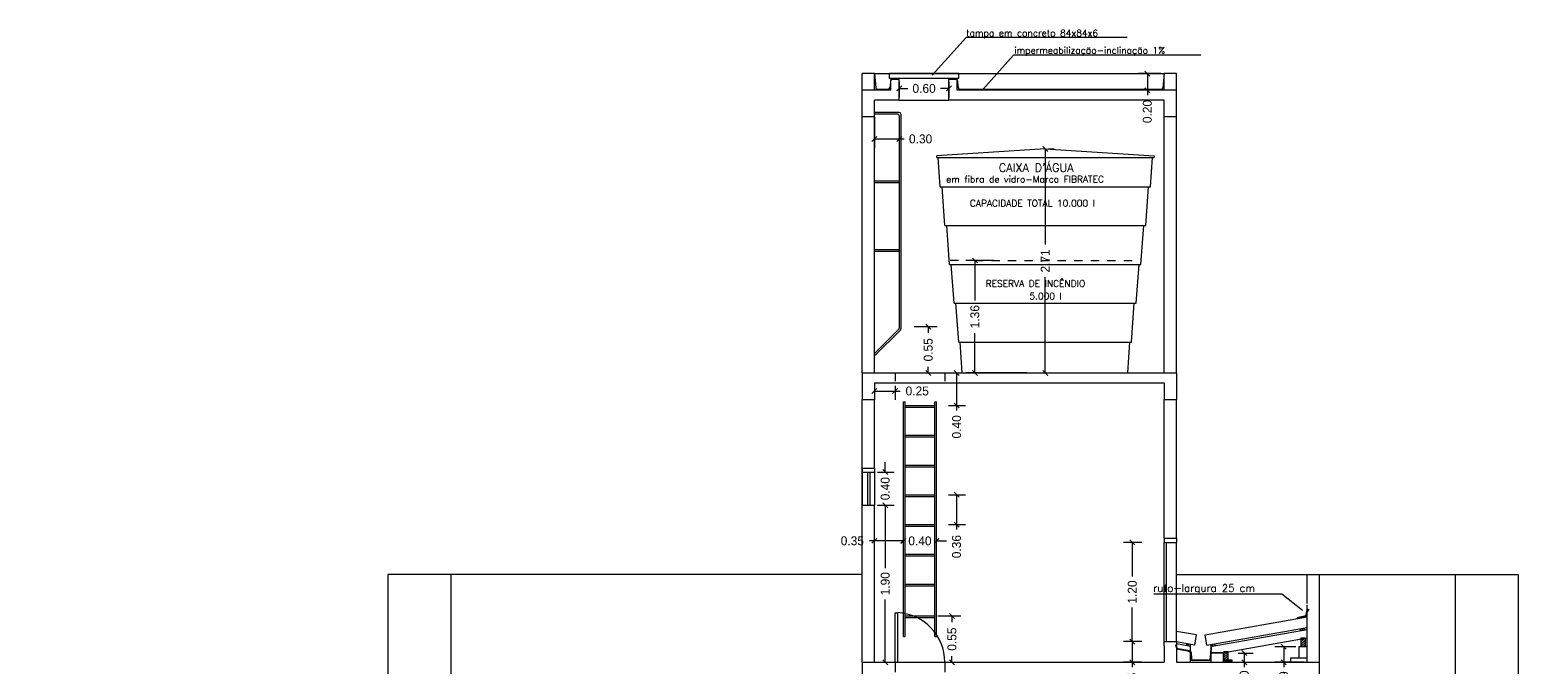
# Model space of a CAD drawing. Extents: x -9 to 119, y 33 to 95.
# Drawn here: x 53.22 to 71.21, y 47.81 to 55.52 of the extents above; entities that cross this region are included whole.
import ezdxf

# ---------------------------------------------------------------- set-up
doc = ezdxf.new("R2010")
doc.units = 0
doc.header["$LTSCALE"] = 8
doc.linetypes.add('DASHED2', pattern=[0.375, 0.25, -0.125])
doc.layers.get('0').update_dxf_attribs({"linetype": 'CONTINUOUS'})
doc.layers.get('DEFPOINTS').update_dxf_attribs({"linetype": 'CONTINUOUS'})
for name, color, linetype in [('CONCRETO', 5, 'CONTINUOUS'), ('COTA', 244, 'CONTINUOUS'), ('COTAS', 244, 'CONTINUOUS'), ('EQUIPAMENTOS', 1, 'CONTINUOUS'), ('ESQUADRIAS', 244, 'CONTINUOUS'), ('PAREDE', 7, 'CONTINUOUS'), ('PAREDES', 7, 'CONTINUOUS'), ('TELHADO', 30, 'CONTINUOUS'), ('TERRENOEMCORTE', 244, 'CONTINUOUS'), ('TEXTO', 1, 'CONTINUOUS')]:
    doc.layers.add(name, color=color, linetype=linetype)
doc.styles.add('ROMANC', font='ROMANC.SHX')
doc.dimstyles.get("Standard").update_dxf_attribs({"dimtxt": 0.18, "dimasz": 0.18, "dimexe": 0.18, "dimexo": 0.0625, "dimgap": 0.09, "dimtad": 0, "dimtih": 1, "dimtoh": 1, "dimzin": 0, "dimtxsty": 'STANDARD', "dimcen": 0.09, "dimclrt": 30, "dimazin": 3, "dimtfac": 1, "dimtdec": 4, "dimtofl": 0, "dimtmove": 0, "dimatfit": 3, "dimtolj": 1, "dimtzin": 0})

# ---------------------------------------------------------------- blocks, each defined once
blk = doc.blocks.new('_OBLIQUE')
at = {"color": 0, "linetype": 'BYBLOCK'}
blk.add_line((-0.5, -0.5), (0.5, 0.5), dxfattribs=at)
blk = doc.blocks.new('*D69')
at = {"color": 0, "linetype": 'BYBLOCK', "ltscale": 0.2}
for p, q in [((57.954, 54.917), (57.954, 53.76)), ((57.989, 54.917), (58.062, 54.917)), ((57.954, 52.207), (57.954, 53.364)), ((57.989, 52.207), (58.062, 52.207))]:
    blk.add_line(p, q, dxfattribs=at)
at = {"layer": 'DEFPOINTS', "color": 0, "linetype": 'BYBLOCK', "ltscale": 0.2}
for p in [(57.952, 54.917), (57.952, 52.207), (57.954, 52.207)]:
    blk.add_point(p, dxfattribs=at)
at = {"color": 0, "linetype": 'BYBLOCK', "ltscale": 0.2, "xscale": 0.06, "yscale": 0.06, "zscale": 0.06}
for p, rotation in [((57.954, 54.917), 90), ((57.954, 52.207), 270)]:
    blk.add_blockref('_OBLIQUE', p, dxfattribs=dict(at, rotation=rotation))
at = {"color": 30, "linetype": 'BYBLOCK', "ltscale": 0.2, "insert": (57.954, 53.562), "char_height": 0.108, "attachment_point": 5, "rotation": 90}
blk.add_mtext('\\A1;2.71', dxfattribs=at)
blk = doc.blocks.new('*D70')
at = {"color": 0, "linetype": 'BYBLOCK', "ltscale": 0.2}
for p, q in [((37.746, 43.132), (37.522, 43.132)), ((37.63, 43.132), (37.63, 42.882)), ((37.746, 42.882), (37.522, 42.882)), ((37.63, 42.882), (37.63, 42.822))]:
    blk.add_line(p, q, dxfattribs=at)
at = {"layer": 'DEFPOINTS', "color": 0, "linetype": 'BYBLOCK', "ltscale": 0.2}
for p in [(37.783, 43.132), (37.63, 42.882), (37.783, 42.882)]:
    blk.add_point(p, dxfattribs=at)
at = {"color": 0, "linetype": 'BYBLOCK', "ltscale": 0.2, "xscale": 0.06, "yscale": 0.06, "zscale": 0.06}
for p, rotation in [((37.63, 43.132), 90), ((37.63, 42.882), 270)]:
    blk.add_blockref('_OBLIQUE', p, dxfattribs=dict(at, rotation=rotation))
at = {"color": 30, "linetype": 'BYBLOCK', "ltscale": 0.2, "insert": (37.63, 42.615), "char_height": 0.108, "attachment_point": 5, "rotation": 90}
blk.add_mtext('\\A1;0.25', dxfattribs=at)
blk = doc.blocks.new('*D71')
at = {"color": 0, "linetype": 'BYBLOCK', "ltscale": 0.2}
for p, q in [((37.746, 44.332), (37.522, 44.332)), ((37.63, 44.332), (37.63, 43.921)), ((37.63, 43.132), (37.63, 43.543)), ((37.746, 43.132), (37.522, 43.132))]:
    blk.add_line(p, q, dxfattribs=at)
at = {"layer": 'DEFPOINTS', "color": 0, "linetype": 'BYBLOCK', "ltscale": 0.2}
for p in [(37.63, 44.332), (37.783, 44.332), (37.783, 43.132)]:
    blk.add_point(p, dxfattribs=at)
at = {"color": 0, "linetype": 'BYBLOCK', "ltscale": 0.2, "xscale": 0.06, "yscale": 0.06, "zscale": 0.06}
for p, rotation in [((37.63, 44.332), 90), ((37.63, 43.132), 270)]:
    blk.add_blockref('_OBLIQUE', p, dxfattribs=dict(at, rotation=rotation))
at = {"color": 30, "linetype": 'BYBLOCK', "ltscale": 0.2, "insert": (37.63, 43.732), "char_height": 0.108, "attachment_point": 5, "rotation": 90}
blk.add_mtext('\\A1;1.20', dxfattribs=at)
blk = doc.blocks.new('*D72')
at = {"color": 0, "linetype": 'BYBLOCK', "ltscale": 0.2}
for p, q in [((34.283, 46.224), (34.283, 46.055)), ((34.283, 46.163), (34.533, 46.163)), ((34.533, 46.224), (34.533, 46.055)), ((34.533, 46.163), (34.593, 46.163))]:
    blk.add_line(p, q, dxfattribs=at)
at = {"layer": 'DEFPOINTS', "color": 0, "linetype": 'BYBLOCK', "ltscale": 0.2}
for p in [(34.283, 46.262), (34.533, 46.262), (34.533, 46.163)]:
    blk.add_point(p, dxfattribs=at)
at = {"color": 0, "linetype": 'BYBLOCK', "ltscale": 0.2, "xscale": 0.06, "yscale": 0.06, "zscale": 0.06, "rotation": 180}
blk.add_blockref('_OBLIQUE', (34.283, 46.163), dxfattribs=at)
at = {"color": 0, "linetype": 'BYBLOCK', "ltscale": 0.2, "xscale": 0.06, "yscale": 0.06, "zscale": 0.06}
blk.add_blockref('_OBLIQUE', (34.533, 46.163), dxfattribs=at)
at = {"color": 30, "linetype": 'BYBLOCK', "ltscale": 0.2, "insert": (34.8, 46.163), "char_height": 0.108, "attachment_point": 5}
blk.add_mtext('\\A1;0.25', dxfattribs=at)
blk = doc.blocks.new('*D73')
at = {"color": 0, "linetype": 'BYBLOCK', "ltscale": 0.2}
for p, q in [((35.151, 46.382), (35.151, 45.988)), ((35.171, 46.382), (35.259, 46.382)), ((35.051, 45.988), (35.259, 45.988)), ((35.151, 45.988), (35.151, 45.928))]:
    blk.add_line(p, q, dxfattribs=at)
at = {"layer": 'DEFPOINTS', "color": 0, "linetype": 'BYBLOCK', "ltscale": 0.2}
for p in [(35.133, 46.382), (35.013, 45.988), (35.151, 45.988)]:
    blk.add_point(p, dxfattribs=at)
at = {"color": 0, "linetype": 'BYBLOCK', "ltscale": 0.2, "xscale": 0.06, "yscale": 0.06, "zscale": 0.06}
for p, rotation in [((35.151, 46.382), 90), ((35.151, 45.988), 270)]:
    blk.add_blockref('_OBLIQUE', p, dxfattribs=dict(at, rotation=rotation))
at = {"color": 30, "linetype": 'BYBLOCK', "ltscale": 0.2, "insert": (35.151, 45.73), "char_height": 0.108, "attachment_point": 5, "rotation": 90}
blk.add_mtext('\\A1;{0.40}', dxfattribs=at)
blk = doc.blocks.new('*D74')
at = {"color": 0, "linetype": 'BYBLOCK', "ltscale": 0.2}
for p, q in [((35.051, 43.442), (35.328, 43.442)), ((35.22, 43.442), (35.22, 43.369)), ((35.171, 42.882), (35.328, 42.882)), ((35.22, 42.882), (35.22, 42.955))]:
    blk.add_line(p, q, dxfattribs=at)
at = {"layer": 'DEFPOINTS', "color": 0, "linetype": 'BYBLOCK', "ltscale": 0.2}
for p in [(35.013, 43.442), (35.133, 42.882), (35.22, 42.882)]:
    blk.add_point(p, dxfattribs=at)
at = {"color": 0, "linetype": 'BYBLOCK', "ltscale": 0.2, "xscale": 0.06, "yscale": 0.06, "zscale": 0.06}
for p, rotation in [((35.22, 43.442), 90), ((35.22, 42.882), 270)]:
    blk.add_blockref('_OBLIQUE', p, dxfattribs=dict(at, rotation=rotation))
at = {"color": 30, "linetype": 'BYBLOCK', "ltscale": 0.2, "insert": (35.22, 43.162), "char_height": 0.108, "attachment_point": 5, "rotation": 90}
blk.add_mtext('\\A1;{0.55}', dxfattribs=at)
blk = doc.blocks.new('*D75')
at = {"color": 0, "linetype": 'BYBLOCK', "ltscale": 0.2}
for p, q in [((35.051, 44.908), (35.258, 44.908)), ((35.15, 44.908), (35.15, 44.548)), ((35.051, 44.548), (35.258, 44.548)), ((35.15, 44.548), (35.15, 44.488))]:
    blk.add_line(p, q, dxfattribs=at)
at = {"layer": 'DEFPOINTS', "color": 0, "linetype": 'BYBLOCK', "ltscale": 0.2}
for p in [(35.013, 44.908), (35.013, 44.548), (35.15, 44.548)]:
    blk.add_point(p, dxfattribs=at)
at = {"color": 0, "linetype": 'BYBLOCK', "ltscale": 0.2, "xscale": 0.06, "yscale": 0.06, "zscale": 0.06}
for p, rotation in [((35.15, 44.908), 90), ((35.15, 44.548), 270)]:
    blk.add_blockref('_OBLIQUE', p, dxfattribs=dict(at, rotation=rotation))
at = {"color": 30, "linetype": 'BYBLOCK', "ltscale": 0.2, "insert": (35.15, 44.281), "char_height": 0.108, "attachment_point": 5, "rotation": 90}
blk.add_mtext('\\A1;0.36', dxfattribs=at)
blk = doc.blocks.new('*D76')
at = {"color": 0, "linetype": 'BYBLOCK', "ltscale": 0.2}
for p, q in [((34.583, 49.644), (34.583, 49.454)), ((34.583, 49.562), (34.685, 49.562)), ((35.183, 49.562), (35.081, 49.562)), ((35.183, 49.644), (35.183, 49.454))]:
    blk.add_line(p, q, dxfattribs=at)
at = {"layer": 'DEFPOINTS', "color": 0, "linetype": 'BYBLOCK', "ltscale": 0.2}
for p in [(34.583, 49.682), (35.183, 49.682), (35.183, 49.562)]:
    blk.add_point(p, dxfattribs=at)
at = {"color": 0, "linetype": 'BYBLOCK', "ltscale": 0.2, "xscale": 0.06, "yscale": 0.06, "zscale": 0.06, "rotation": 180}
blk.add_blockref('_OBLIQUE', (34.583, 49.562), dxfattribs=at)
at = {"color": 0, "linetype": 'BYBLOCK', "ltscale": 0.2, "xscale": 0.06, "yscale": 0.06, "zscale": 0.06}
blk.add_blockref('_OBLIQUE', (35.183, 49.562), dxfattribs=at)
at = {"color": 30, "linetype": 'BYBLOCK', "ltscale": 0.2, "insert": (34.883, 49.562), "char_height": 0.108, "attachment_point": 5}
blk.add_mtext('\\A1;0.60', dxfattribs=at)
blk = doc.blocks.new('*D77')
at = {"color": 0, "linetype": 'BYBLOCK', "ltscale": 0.2}
for p, q in [((37.746, 50.002), (37.473, 50.002)), ((37.581, 50.002), (37.581, 49.802)), ((37.746, 49.802), (37.473, 49.802)), ((37.581, 49.802), (37.581, 49.742))]:
    blk.add_line(p, q, dxfattribs=at)
at = {"layer": 'DEFPOINTS', "color": 0, "linetype": 'BYBLOCK', "ltscale": 0.2}
for p in [(37.783, 50.002), (37.581, 49.802), (37.783, 49.802)]:
    blk.add_point(p, dxfattribs=at)
at = {"color": 0, "linetype": 'BYBLOCK', "ltscale": 0.2, "xscale": 0.06, "yscale": 0.06, "zscale": 0.06}
for p, rotation in [((37.581, 50.002), 90), ((37.581, 49.802), 270)]:
    blk.add_blockref('_OBLIQUE', p, dxfattribs=dict(at, rotation=rotation))
at = {"color": 30, "linetype": 'BYBLOCK', "ltscale": 0.2, "insert": (37.581, 49.544), "char_height": 0.108, "attachment_point": 5, "rotation": 90}
blk.add_mtext('\\A1;0.20', dxfattribs=at)
blk = doc.blocks.new('*D78')
at = {"color": 0, "linetype": 'BYBLOCK', "ltscale": 0.2}
for p, q in [((77.554, 55.288), (77.554, 54.917)), ((77.854, 55.268), (77.854, 54.917)), ((77.554, 55.025), (77.854, 55.025)), ((77.854, 55.025), (77.914, 55.025))]:
    blk.add_line(p, q, dxfattribs=at)
at = {"layer": 'DEFPOINTS', "color": 0, "linetype": 'BYBLOCK', "ltscale": 0.2}
for p in [(77.554, 55.325), (77.854, 55.305), (77.854, 55.025)]:
    blk.add_point(p, dxfattribs=at)
at = {"color": 0, "linetype": 'BYBLOCK', "ltscale": 0.2, "xscale": 0.06, "yscale": 0.06, "zscale": 0.06, "rotation": 180}
blk.add_blockref('_OBLIQUE', (77.554, 55.025), dxfattribs=at)
at = {"color": 0, "linetype": 'BYBLOCK', "ltscale": 0.2, "xscale": 0.06, "yscale": 0.06, "zscale": 0.06}
blk.add_blockref('_OBLIQUE', (77.854, 55.025), dxfattribs=at)
at = {"color": 30, "linetype": 'BYBLOCK', "ltscale": 0.2, "insert": (78.112, 55.025), "char_height": 0.108, "attachment_point": 5}
blk.add_mtext('\\A1;0.30', dxfattribs=at)
blk = doc.blocks.new('*D79')
at = {"color": 0, "linetype": 'BYBLOCK', "ltscale": 0.2}
for p, q in [((78.322, 49.255), (78.599, 49.255)), ((78.491, 49.255), (78.491, 49.182)), ((78.491, 48.695), (78.491, 48.768)), ((78.442, 48.695), (78.599, 48.695))]:
    blk.add_line(p, q, dxfattribs=at)
at = {"layer": 'DEFPOINTS', "color": 0, "linetype": 'BYBLOCK', "ltscale": 0.2}
for p in [(78.284, 49.255), (78.404, 48.695), (78.491, 48.695)]:
    blk.add_point(p, dxfattribs=at)
at = {"color": 0, "linetype": 'BYBLOCK', "ltscale": 0.2, "xscale": 0.06, "yscale": 0.06, "zscale": 0.06}
for p, rotation in [((78.491, 49.255), 90), ((78.491, 48.695), 270)]:
    blk.add_blockref('_OBLIQUE', p, dxfattribs=dict(at, rotation=rotation))
at = {"color": 30, "linetype": 'BYBLOCK', "ltscale": 0.2, "insert": (78.491, 48.975), "char_height": 0.108, "attachment_point": 5, "rotation": 90}
blk.add_mtext('\\A1;{0.55}', dxfattribs=at)
blk = doc.blocks.new('*D80')
at = {"color": 0, "linetype": 'BYBLOCK', "ltscale": 0.2}
for p, q in [((77.904, 50.977), (77.904, 51.048)), ((77.904, 50.94), (77.904, 50.94)), ((78.304, 50.977), (78.304, 51.048)), ((78.304, 50.94), (78.424, 50.94))]:
    blk.add_line(p, q, dxfattribs=at)
at = {"layer": 'DEFPOINTS', "color": 0, "linetype": 'BYBLOCK', "ltscale": 0.2}
for p in [(77.904, 50.94), (78.304, 50.94), (78.304, 50.94)]:
    blk.add_point(p, dxfattribs=at)
at = {"color": 0, "linetype": 'BYBLOCK', "ltscale": 0.2, "xscale": 0.06, "yscale": 0.06, "zscale": 0.06}
blk.add_blockref('_OBLIQUE', (77.904, 50.94), dxfattribs=at)
at = {"color": 0, "linetype": 'BYBLOCK', "ltscale": 0.2, "xscale": 0.06, "yscale": 0.06, "zscale": 0.06, "rotation": 180}
blk.add_blockref('_OBLIQUE', (78.304, 50.94), dxfattribs=at)
at = {"color": 30, "linetype": 'BYBLOCK', "ltscale": 0.2, "insert": (78.104, 50.94), "char_height": 0.108, "attachment_point": 5}
blk.add_mtext('\\A1;0.40', dxfattribs=at)
blk = doc.blocks.new('*D81')
at = {"color": 0, "linetype": 'BYBLOCK', "ltscale": 0.2}
for p, q in [((77.554, 50.941), (77.494, 50.941)), ((77.554, 50.977), (77.554, 51.049)), ((77.904, 50.941), (77.554, 50.941)), ((77.904, 50.977), (77.904, 51.049))]:
    blk.add_line(p, q, dxfattribs=at)
at = {"layer": 'DEFPOINTS', "color": 0, "linetype": 'BYBLOCK', "ltscale": 0.2}
for p in [(77.554, 50.941), (77.554, 50.94), (77.904, 50.94)]:
    blk.add_point(p, dxfattribs=at)
at = {"color": 0, "linetype": 'BYBLOCK', "ltscale": 0.2, "xscale": 0.06, "yscale": 0.06, "zscale": 0.06, "rotation": 180}
blk.add_blockref('_OBLIQUE', (77.554, 50.941), dxfattribs=at)
at = {"color": 0, "linetype": 'BYBLOCK', "ltscale": 0.2, "xscale": 0.06, "yscale": 0.06, "zscale": 0.06}
blk.add_blockref('_OBLIQUE', (77.904, 50.941), dxfattribs=at)
at = {"color": 30, "linetype": 'BYBLOCK', "ltscale": 0.2, "insert": (77.287, 50.941), "char_height": 0.108, "attachment_point": 5}
blk.add_mtext('\\A1;0.35', dxfattribs=at)
blk = doc.blocks.new('*D82')
at = {"color": 0, "linetype": 'BYBLOCK', "ltscale": 0.2}
for p, q in [((77.592, 50.595), (77.792, 50.595)), ((77.684, 50.595), (77.684, 49.834)), ((77.684, 48.695), (77.684, 49.456)), ((77.592, 48.695), (77.792, 48.695))]:
    blk.add_line(p, q, dxfattribs=at)
at = {"layer": 'DEFPOINTS', "color": 0, "linetype": 'BYBLOCK', "ltscale": 0.2}
for p in [(77.554, 50.595), (77.684, 50.595), (77.554, 48.695)]:
    blk.add_point(p, dxfattribs=at)
at = {"color": 0, "linetype": 'BYBLOCK', "ltscale": 0.2, "xscale": 0.06, "yscale": 0.06, "zscale": 0.06}
for p, rotation in [((77.684, 50.595), 90), ((77.684, 48.695), 270)]:
    blk.add_blockref('_OBLIQUE', p, dxfattribs=dict(at, rotation=rotation))
at = {"color": 30, "linetype": 'BYBLOCK', "ltscale": 0.2, "insert": (77.684, 49.645), "char_height": 0.108, "attachment_point": 5, "rotation": 90}
blk.add_mtext('\\A1;1.90', dxfattribs=at)
blk = doc.blocks.new('*D83')
at = {"color": 0, "linetype": 'BYBLOCK', "ltscale": 0.2}
for p, q in [((77.684, 50.995), (77.684, 51.115)), ((77.592, 50.995), (77.792, 50.995)), ((77.592, 50.595), (77.792, 50.595)), ((77.684, 50.595), (77.684, 50.595))]:
    blk.add_line(p, q, dxfattribs=at)
at = {"layer": 'DEFPOINTS', "color": 0, "linetype": 'BYBLOCK', "ltscale": 0.2}
for p in [(77.554, 50.995), (77.684, 50.995), (77.554, 50.595)]:
    blk.add_point(p, dxfattribs=at)
at = {"color": 0, "linetype": 'BYBLOCK', "ltscale": 0.2, "xscale": 0.06, "yscale": 0.06, "zscale": 0.06}
for p, rotation in [((77.684, 50.995), 270), ((77.684, 50.595), 90)]:
    blk.add_blockref('_OBLIQUE', p, dxfattribs=dict(at, rotation=rotation))
at = {"color": 30, "linetype": 'BYBLOCK', "ltscale": 0.2, "insert": (77.684, 50.795), "char_height": 0.108, "attachment_point": 5, "rotation": 90}
blk.add_mtext('\\A1;0.40', dxfattribs=at)
blk = doc.blocks.new('*D115')
at = {"color": 0, "linetype": 'BYBLOCK', "ltscale": 0.2}
for p, q in [((68.519, 48.054), (68.265, 48.054)), ((68.373, 48.054), (68.373, 47.866)), ((68.619, 47.866), (68.265, 47.866)), ((68.373, 47.866), (68.373, 47.806))]:
    blk.add_line(p, q, dxfattribs=at)
at = {"layer": 'DEFPOINTS', "color": 0, "linetype": 'BYBLOCK', "ltscale": 0.2}
for p in [(68.556, 48.054), (68.373, 47.866), (68.656, 47.866)]:
    blk.add_point(p, dxfattribs=at)
at = {"color": 0, "linetype": 'BYBLOCK', "ltscale": 0.2, "xscale": 0.06, "yscale": 0.06, "zscale": 0.06}
for p, rotation in [((68.373, 48.054), 90), ((68.373, 47.866), 270)]:
    blk.add_blockref('_OBLIQUE', p, dxfattribs=dict(at, rotation=rotation))
at = {"color": 30, "linetype": 'BYBLOCK', "ltscale": 0.2, "insert": (68.373, 47.617), "char_height": 0.108, "attachment_point": 5, "rotation": 90}
blk.add_mtext('\\A1;0.19', dxfattribs=at)
blk = doc.blocks.new('*D116')
at = {"color": 0, "linetype": 'BYBLOCK', "ltscale": 0.2}
for p, q in [((67.822, 47.977), (68.003, 47.977)), ((67.822, 47.866), (68.003, 47.866)), ((67.895, 47.977), (67.895, 47.866)), ((67.895, 47.866), (67.895, 47.806))]:
    blk.add_line(p, q, dxfattribs=at)
at = {"layer": 'DEFPOINTS', "color": 0, "linetype": 'BYBLOCK', "ltscale": 0.2}
for p in [(67.784, 47.977), (67.784, 47.866), (67.895, 47.866)]:
    blk.add_point(p, dxfattribs=at)
at = {"color": 0, "linetype": 'BYBLOCK', "ltscale": 0.2, "xscale": 0.06, "yscale": 0.06, "zscale": 0.06}
for p, rotation in [((67.895, 47.977), 90), ((67.895, 47.866), 270)]:
    blk.add_blockref('_OBLIQUE', p, dxfattribs=dict(at, rotation=rotation))
at = {"color": 30, "linetype": 'BYBLOCK', "ltscale": 0.2, "insert": (67.895, 47.626), "char_height": 0.108, "attachment_point": 5, "rotation": 90}
blk.add_mtext('\\A1;{0.10}', dxfattribs=at)
blk = doc.blocks.new('*D136')
at = {"color": 0, "linetype": 'BYBLOCK', "ltscale": 0.2}
for p, q in [((11.096, 52.301), (10.761, 52.301)), ((10.869, 52.301), (10.869, 51.819)), ((10.869, 50.941), (10.869, 51.423)), ((11.497, 50.941), (10.761, 50.941)), ((7.985, 44.571), (7.481, 44.571)), ((7.589, 44.571), (7.589, 43.478)), ((7.589, 41.971), (7.589, 43.064)), ((7.985, 41.971), (7.481, 41.971)), ((68.619, 38.151), (68.223, 38.151)), ((68.331, 38.151), (68.331, 37.522)), ((68.331, 36.496), (68.331, 37.126)), ((68.619, 36.496), (68.223, 36.496))]:
    blk.add_line(p, q, dxfattribs=at)
at = {"layer": 'DEFPOINTS', "color": 0, "linetype": 'BYBLOCK', "ltscale": 0.2}
for p in [(10.869, 52.301), (11.134, 52.301), (11.534, 50.941), (8.023, 44.571), (7.589, 41.971), (8.023, 41.971), (68.656, 38.151), (68.331, 36.496), (68.656, 36.496)]:
    blk.add_point(p, dxfattribs=at)
at = {"color": 0, "linetype": 'BYBLOCK', "ltscale": 0.2, "xscale": 0.06, "yscale": 0.06, "zscale": 0.06}
for p, rotation in [((10.869, 52.301), 90), ((10.869, 50.941), 270), ((7.589, 44.571), 90), ((7.589, 41.971), 270), ((68.331, 38.151), 90), ((68.331, 36.496), 270)]:
    blk.add_blockref('_OBLIQUE', p, dxfattribs=dict(at, rotation=rotation))
at = {"color": 30, "linetype": 'BYBLOCK', "ltscale": 0.2, "char_height": 0.108, "attachment_point": 5, "rotation": 90}
for s, insert in [('\\A1;1.36', (10.869, 51.621)), ('\\A1;2.60', (7.589, 43.271)), ('\\A1;1.66', (68.331, 37.324))]:
    blk.add_mtext(s, dxfattribs=dict(at, insert=insert))
blk = doc.blocks.new('*X160')
at = {"color": 0, "ltscale": 0.2}
for p, q in [((67.071, 48.058), (67.075, 48.062)), ((67.077, 48.039), (67.081, 48.042)), ((67.199, 48.081), (67.208, 48.09)), ((67.209, 48.064), (67.231, 48.086)), ((67.232, 48.06), (67.249, 48.078)), ((67.488, 48.025), (67.494, 48.031)), ((67.491, 48.081), (67.493, 48.083)), ((67.493, 48.056), (67.499, 48.062)), ((67.499, 48.062), (67.525, 48.089)), ((67.527, 48.064), (67.533, 48.07)), ((67.533, 48.07), (67.542, 48.079)), ((67.09, 48.024), (67.094, 48.029)), ((67.112, 48.02), (67.116, 48.025)), ((67.135, 48.016), (67.139, 48.021)), ((67.157, 48.012), (67.161, 48.017)), ((67.18, 48.008), (67.184, 48.013)), ((67.202, 48.004), (67.207, 48.009)), ((67.225, 48), (67.229, 48.005)), ((67.244, 47.993), (67.248, 47.997)), ((67.25, 47.972), (67.254, 47.977)), ((67.251, 47.947), (67.256, 47.952)), ((67.252, 47.922), (67.257, 47.927)), ((67.255, 47.898), (67.26, 47.903)), ((67.27, 47.886), (67.275, 47.891)), ((67.296, 47.886), (67.301, 47.891)), ((67.322, 47.886), (67.327, 47.891)), ((67.349, 47.886), (67.354, 47.891)), ((67.375, 47.886), (67.38, 47.891)), ((67.402, 47.886), (67.407, 47.891)), ((67.428, 47.886), (67.433, 47.891)), ((67.455, 47.886), (67.46, 47.891)), ((67.483, 47.913), (67.488, 47.919)), ((67.484, 47.941), (67.489, 47.947)), ((67.486, 47.969), (67.491, 47.975)), ((67.487, 47.997), (67.492, 48.003)), ((67.65, 47.975), (67.668, 47.993)), ((67.65, 47.949), (67.695, 47.993)), ((67.65, 47.922), (67.7, 47.972)), ((67.65, 47.896), (67.7, 47.946)), ((67.66, 47.879), (67.673, 47.891)), ((67.674, 47.893), (67.7, 47.919)), ((67.687, 47.879), (67.699, 47.891)), ((67.713, 47.879), (67.726, 47.891)), ((67.74, 47.879), (67.75, 47.889))]:
    blk.add_line(p, q, dxfattribs=at)
blk = doc.blocks.new('*X161')
at = {"color": 0, "ltscale": 0.2}
for p, q in [((68.55, 48.398), (68.564, 48.411)), ((68.585, 48.406), (68.598, 48.419)), ((68.619, 48.414), (68.633, 48.427)), ((68.636, 48.43), (68.648, 48.443)), ((68.642, 48.463), (68.655, 48.476)), ((68.575, 48.263), (68.588, 48.276)), ((68.589, 48.251), (68.62, 48.282)), ((68.621, 48.257), (68.626, 48.261)), ((68.58, 48.11), (68.627, 48.156)), ((68.58, 48.136), (68.595, 48.15)), ((68.58, 48.083), (68.63, 48.133)), ((68.58, 48.057), (68.63, 48.107)), ((68.604, 48.054), (68.63, 48.08))]:
    blk.add_line(p, q, dxfattribs=at)
blk = doc.blocks.new('*D137')
at = {"color": 0, "linetype": 'BYBLOCK', "ltscale": 0.2}
for p, q in [((9.915, 52.301), (9.579, 52.301)), ((9.687, 52.301), (9.687, 51.819)), ((9.687, 50.941), (9.687, 51.423)), ((10.315, 50.941), (9.579, 50.941)), ((7.985, 41.821), (7.487, 41.821)), ((7.595, 41.821), (7.595, 40.728)), ((7.595, 39.221), (7.595, 40.314)), ((7.985, 39.221), (7.487, 39.221))]:
    blk.add_line(p, q, dxfattribs=at)
at = {"layer": 'DEFPOINTS', "color": 0, "linetype": 'BYBLOCK', "ltscale": 0.2}
for p in [(9.687, 52.301), (9.952, 52.301), (10.352, 50.941), (8.023, 41.821), (7.595, 39.221), (8.023, 39.221)]:
    blk.add_point(p, dxfattribs=at)
at = {"color": 0, "linetype": 'BYBLOCK', "ltscale": 0.2, "xscale": 0.06, "yscale": 0.06, "zscale": 0.06}
for p, rotation in [((9.687, 52.301), 90), ((9.687, 50.941), 270), ((7.595, 41.821), 90), ((7.595, 39.221), 270)]:
    blk.add_blockref('_OBLIQUE', p, dxfattribs=dict(at, rotation=rotation))
at = {"color": 30, "linetype": 'BYBLOCK', "ltscale": 0.2, "char_height": 0.108, "attachment_point": 5, "rotation": 90}
for s, insert in [('\\A1;1.36', (9.687, 51.621)), ('\\A1;2.60', (7.595, 40.521))]:
    blk.add_mtext(s, dxfattribs=dict(at, insert=insert))

msp = doc.modelspace()

# ---------------------------------------------------------------- linework, layer by layer
at = {"layer": 'CONCRETO', "color": 5, "ltscale": 0.2}
for p, q in [((64.446, 54.986), (63.606, 54.986)), ((63.606, 54.926), (63.606, 54.986)), ((64.446, 54.926), (63.606, 54.926)), ((63.626, 54.786), (63.626, 54.916)), ((63.726, 54.916), (63.626, 54.916)), ((63.726, 54.786), (63.726, 54.916)), ((64.326, 54.786), (64.326, 54.916)), ((64.426, 54.916), (64.326, 54.916)), ((64.426, 54.786), (64.426, 54.916)), ((64.446, 54.926), (64.446, 54.986)), ((63.276, 54.466), (63.276, 54.786)), ((63.276, 54.666), (63.276, 54.786)), ((63.626, 54.786), (63.276, 54.786)), ((63.726, 54.666), (63.726, 54.786)), ((64.326, 54.666), (64.326, 54.786)), ((67.076, 54.786), (64.426, 54.786)), ((67.076, 54.466), (67.076, 54.786)), ((63.426, 54.466), (63.426, 54.666)), ((63.726, 54.666), (63.426, 54.666)), ((66.926, 54.666), (64.326, 54.666)), ((66.926, 54.466), (66.926, 54.666)), ((63.276, 54.466), (63.426, 54.466)), ((66.926, 54.466), (67.076, 54.466)), ((63.276, 51.366), (67.076, 51.366)), ((63.276, 51.366), (63.276, 51.046)), ((67.076, 51.366), (67.076, 51.046)), ((63.426, 51.246), (66.926, 51.246)), ((63.426, 51.246), (63.426, 51.046)), ((66.926, 51.246), (66.926, 51.046)), ((63.276, 51.046), (63.426, 51.046)), ((66.926, 51.046), (67.076, 51.046)), ((63.276, 50.216), (63.276, 50.166)), ((63.276, 50.216), (63.426, 50.216)), ((63.426, 50.216), (63.426, 50.166)), ((63.276, 50.166), (63.426, 50.166)), ((66.926, 49.366), (66.926, 49.316)), ((67.076, 49.366), (67.076, 49.316)), ((66.926, 48.066), (66.926, 47.866)), ((66.926, 48.066), (66.926, 47.866)), ((67.076, 48.116), (67.076, 48.058)), ((67.076, 48.042), (67.076, 47.866)), ((63.276, 47.866), (63.276, 47.546)), ((63.676, 47.866), (63.676, 47.746)), ((64.276, 47.866), (64.276, 47.746)), ((68.806, 47.566), (68.806, 47.866))]:
    msp.add_line(p, q, dxfattribs=at)
at = {"layer": 'CONCRETO', "color": 30, "ltscale": 0.2}
for p, q in [((63.591, 54.796), (63.461, 54.796)), ((66.892, 54.796), (64.459, 54.796)), ((67.467, 47.886), (67.273, 47.886)), ((67.462, 47.891), (67.278, 47.891))]:
    msp.add_line(p, q, dxfattribs=at)
at = {"layer": 'COTA', "color": 30, "linetype": 'DASHED2', "ltscale": 0.05}
for q in [(64.33, 52.726), (66.651, 52.726)]:
    msp.add_line((64.64, 52.726), q, dxfattribs=at)
at = {"layer": 'COTA', "color": 1, "ltscale": 0.2}
for p, q in [((63.72, 51.894), (63.426, 51.599)), ((63.74, 51.885), (63.426, 51.571))]:
    msp.add_line(p, q, dxfattribs=at)
at = {"layer": 'COTA', "color": 30, "ltscale": 0.2}
for p, q in [((63.776, 48.178), (63.776, 51.016)), ((63.776, 51.016), (63.796, 51.016)), ((63.796, 48.178), (63.796, 51.016)), ((63.796, 50.972), (64.156, 50.972)), ((63.796, 50.952), (64.156, 50.952)), ((64.156, 48.178), (64.156, 51.016)), ((64.156, 51.016), (64.176, 51.016)), ((64.176, 48.178), (64.176, 51.016)), ((63.796, 50.612), (64.156, 50.612)), ((63.796, 50.592), (64.156, 50.592)), ((63.796, 50.252), (64.156, 50.252)), ((63.796, 50.232), (64.156, 50.232)), ((63.796, 49.892), (64.156, 49.892)), ((63.796, 49.872), (64.156, 49.872)), ((63.796, 49.532), (64.156, 49.532)), ((63.796, 49.512), (64.156, 49.512)), ((63.796, 49.172), (64.156, 49.172)), ((63.796, 49.152), (64.156, 49.152)), ((63.796, 48.812), (64.156, 48.812)), ((63.796, 48.792), (64.156, 48.792)), ((63.796, 48.426), (64.156, 48.426)), ((63.796, 48.406), (64.156, 48.406)), ((68.635, 48.428), (68.534, 48.404)), ((68.537, 48.395), (68.534, 48.404)), ((68.644, 48.42), (68.537, 48.395)), ((68.647, 48.484), (68.635, 48.428)), ((68.656, 48.48), (68.644, 48.42)), ((68.668, 48.51), (68.647, 48.484)), ((68.675, 48.503), (68.656, 48.48)), ((68.668, 48.51), (68.675, 48.503)), ((63.776, 48.178), (63.796, 48.178)), ((64.156, 48.178), (64.176, 48.178))]:
    msp.add_line(p, q, dxfattribs=at)
at = {"layer": 'COTA', "color": 244, "ltscale": 0.2}
msp.add_line((68.35, 48.692), (68.598, 48.498), dxfattribs=at)
at = {"layer": 'COTA', "color": 1, "ltscale": 0.2}
for centre in [(63.726, 54.496), (63.706, 54.476)]:
    msp.add_arc(centre, 0.02, 0, 90, dxfattribs=at)
at = {"layer": 'COTA', "color": 244, "ltscale": 0.2}
for centre in [(63.706, 51.908), (63.726, 51.899)]:
    msp.add_arc(centre, 0.02, 315, 0, dxfattribs=at)
at = {"layer": 'COTA', "color": 30, "ltscale": 0.2}
for centre, start, end in [((67.229, 47.979), 3.0112, 80), ((67.234, 47.983), 3.0112, 80), ((67.273, 47.906), 183.0112, 270), ((67.278, 47.911), 183.0112, 270), ((67.462, 47.911), 270, 356.9888), ((67.467, 47.906), 270, 356.9888)]:
    msp.add_arc(centre, 0.02, start, end, dxfattribs=at)
at = {"layer": 'COTAS', "color": 3, "ltscale": 0.2}
msp.add_line((63.276, 49.766), (63.426, 49.766), dxfattribs=at)
at = {"layer": 'COTAS', "color": 5, "ltscale": 0.2}
for p, q in [((66.926, 49.366), (67.076, 49.366)), ((66.926, 49.316), (67.076, 49.316)), ((66.926, 49.316), (67.076, 49.316)), ((66.926, 48.116), (67.076, 48.116)), ((63.276, 47.866), (63.676, 47.866)), ((64.276, 47.866), (66.926, 47.866)), ((67.076, 47.866), (68.806, 47.866))]:
    msp.add_line(p, q, dxfattribs=at)
at = {"layer": 'EQUIPAMENTOS', "color": 30, "ltscale": 0.2}
for p, q in [((63.426, 54.986), (63.441, 54.814)), ((63.626, 54.916), (63.611, 54.813)), ((64.426, 54.916), (64.439, 54.813)), ((67.065, 48.075), (67.07, 48.077)), ((67.065, 48.075), (67.078, 48.037)), ((67.07, 48.077), (67.082, 48.041)), ((67.49, 48.046), (67.482, 47.91)), ((67.495, 48.046), (67.487, 47.905)), ((67.249, 47.98), (67.253, 47.905)), ((67.254, 47.985), (67.258, 47.91))]:
    msp.add_line(p, q, dxfattribs=at)
at = {"layer": 'EQUIPAMENTOS', "color": 244, "ltscale": 0.2}
for p, q in [((65.488, 54.076), (64.178, 53.994)), ((64.18, 53.973), (64.178, 53.994)), ((64.18, 53.973), (66.808, 53.973)), ((64.222, 53.618), (64.197, 53.973)), ((65.488, 54.076), (66.808, 53.993)), ((66.762, 53.618), (66.787, 53.973)), ((66.808, 53.993), (66.808, 53.973)), ((64.222, 53.618), (66.762, 53.618)), ((64.278, 53.148), (64.244, 53.618)), ((66.705, 53.148), (66.738, 53.618)), ((64.278, 53.148), (66.705, 53.148)), ((64.333, 52.678), (64.299, 53.148)), ((66.647, 52.678), (66.681, 53.148)), ((64.333, 52.678), (66.647, 52.678)), ((64.388, 52.208), (64.355, 52.678)), ((66.59, 52.208), (66.624, 52.678)), ((64.388, 52.208), (66.59, 52.208)), ((64.444, 51.738), (64.41, 52.208)), ((66.533, 51.738), (66.566, 52.208)), ((64.444, 51.738), (66.533, 51.738)), ((64.488, 51.366), (64.461, 51.738)), ((66.488, 51.366), (66.514, 51.738))]:
    msp.add_line(p, q, dxfattribs=at)
at = {"layer": 'EQUIPAMENTOS', "color": 30, "linetype": 'DASHED2', "ltscale": 0.02}
for p, q in [((63.676, 51.366), (63.676, 51.246)), ((64.276, 51.366), (64.276, 51.246))]:
    msp.add_line(p, q, dxfattribs=at)
at = {"layer": 'EQUIPAMENTOS', "color": 30, "ltscale": 0.2}
for centre, start, end in [((63.461, 54.816), 184.904, 270), ((63.591, 54.816), 270, 351.5327), ((67.097, 48.043), 198.1311, 260), ((67.101, 48.048), 198.1311, 260)]:
    msp.add_arc(centre, 0.02, start, end, dxfattribs=at)
at = {"layer": 'ESQUADRIAS', "color": 1, "linetype": 'CONTINUOUS', "ltscale": 0.2}
for p, q in [((63.276, 50.166), (63.276, 49.766)), ((63.426, 50.166), (63.426, 49.766))]:
    msp.add_line(p, q, dxfattribs=at)
at = {"layer": 'ESQUADRIAS', "color": 5, "linetype": 'CONTINUOUS', "ltscale": 0.2}
for p, q in [((63.342, 50.166), (63.342, 49.766)), ((63.372, 50.166), (63.372, 49.766))]:
    msp.add_line(p, q, dxfattribs=at)
at = {"layer": 'ESQUADRIAS', "color": 244, "linetype": 'CONTINUOUS', "ltscale": 0.1}
msp.add_lwpolyline([(63.676, 47.866), (63.676, 48.466), (63.706, 48.466), (63.706, 47.866)], dxfattribs=at)
at = {"layer": 'ESQUADRIAS', "color": 30, "linetype": 'CONTINUOUS', "ltscale": 0.1}
msp.add_arc((63.676, 47.866), 0.601, 0, 87.0624, dxfattribs=at)
at = {"layer": 'PAREDE', "color": 1, "ltscale": 0.2}
for p, q in [((63.726, 54.476), (63.726, 51.908)), ((63.746, 54.496), (63.746, 51.899))]:
    msp.add_line(p, q, dxfattribs=at)
at = {"layer": 'PAREDE', "color": 3, "ltscale": 0.2}
for p, q in [((68.656, 48.575), (68.656, 48.928)), ((68.806, 47.866), (68.806, 48.928)), ((68.656, 47.866), (68.656, 48.56)), ((68.656, 48.496), (68.656, 48.515))]:
    msp.add_line(p, q, dxfattribs=at)
at = {"layer": 'PAREDE', "color": 30, "linetype": 'CONTINUOUS', "ltscale": 0.2}
msp.add_line((63.676, 47.866), (64.276, 47.866), dxfattribs=at)
at = {"layer": 'PAREDE', "color": 30, "ltscale": 0.2}
msp.add_line((67.642, 47.982), (67.495, 47.982), dxfattribs=at)
at = {"layer": 'PAREDES', "color": 30, "ltscale": 0.2}
for p, q in [((64.533, 55.422), (64.124, 54.969)), ((66.479, 55.422), (64.533, 55.422)), ((65.107, 55.209), (64.734, 54.796)), ((67.371, 55.209), (65.107, 55.209)), ((63.426, 54.986), (66.926, 54.986)), ((66.926, 54.986), (66.912, 54.814)), ((63.726, 54.666), (64.326, 54.666)), ((57.546, 48.928), (57.546, 36.196)), ((58.306, 48.928), (57.546, 48.928)), ((67.076, 48.928), (68.656, 48.928)), ((70.446, 48.928), (71.206, 48.928)), ((71.206, 48.928), (71.206, 36.196))]:
    msp.add_line(p, q, dxfattribs=at)
at = {"layer": 'PAREDES', "color": 3, "ltscale": 0.2}
for p, q in [((63.276, 54.786), (63.276, 54.986)), ((63.426, 54.986), (63.276, 54.986)), ((63.426, 54.786), (63.426, 54.986)), ((67.076, 54.986), (66.926, 54.986)), ((66.926, 54.786), (66.926, 54.986)), ((67.076, 54.786), (67.076, 54.986)), ((63.276, 51.366), (63.276, 54.466)), ((63.426, 51.366), (63.426, 54.466)), ((66.926, 51.366), (66.926, 54.466)), ((67.076, 51.366), (67.076, 54.466)), ((63.276, 47.866), (63.276, 51.046)), ((63.426, 50.216), (63.426, 51.046)), ((66.926, 49.366), (66.926, 51.046)), ((67.076, 49.366), (67.076, 51.046)), ((63.426, 47.866), (63.426, 49.766)), ((67.245, 47.877), (67.245, 47.977)), ((67.245, 47.866), (67.245, 47.977)), ((67.645, 47.977), (67.495, 47.977)), ((67.495, 47.866), (67.495, 47.977)), ((67.645, 47.877), (67.645, 47.977))]:
    msp.add_line(p, q, dxfattribs=at)
at = {"layer": 'PAREDES', "color": 1, "ltscale": 0.2}
for p, q in [((63.726, 54.516), (63.426, 54.516)), ((63.706, 54.496), (63.426, 54.496)), ((63.726, 53.686), (63.426, 53.686)), ((63.726, 53.666), (63.426, 53.666)), ((63.726, 52.856), (63.426, 52.856)), ((63.726, 52.836), (63.426, 52.836)), ((67.076, 48.116), (67.076, 49.316))]:
    msp.add_line(p, q, dxfattribs=at)
at = {"layer": 'PAREDES', "color": 5, "ltscale": 0.2}
for p, q in [((66.926, 48.066), (66.926, 49.316)), ((66.956, 48.116), (66.956, 49.316))]:
    msp.add_line(p, q, dxfattribs=at)
at = {"layer": 'PAREDES', "color": 244, "ltscale": 0.2}
for p, q in [((58.306, 48.928), (58.306, 36.272)), ((63.276, 48.928), (58.306, 48.928)), ((68.806, 48.928), (70.446, 48.928)), ((70.446, 48.928), (70.446, 36.196))]:
    msp.add_line(p, q, dxfattribs=at)
at = {"layer": 'PAREDES', "color": 30, "ltscale": 0.2}
for centre, start, end in [((64.459, 54.816), 186.9648, 270), ((66.892, 54.816), 270, 355.2859)]:
    msp.add_arc(centre, 0.02, start, end, dxfattribs=at)
at = {"layer": 'PAREDES', "color": 3, "ltscale": 0.2}
msp.add_arc((67.225, 47.977), 0.02, 0, 80, dxfattribs=at)
at = {"layer": 'TELHADO', "color": 3, "ltscale": 0.2}
msp.add_line((68.656, 48.928), (68.806, 48.928), dxfattribs=at)
at = {"layer": 'TELHADO', "color": 30, "linetype": 'CONTINUOUS', "ltscale": 0.2}
for p, q in [((67.422, 48.198), (68.656, 48.415)), ((67.318, 48.198), (67.076, 48.24)), ((67.444, 48.074), (68.656, 48.288)), ((67.507, 48.06), (68.656, 48.263)), ((67.296, 48.074), (67.076, 48.113)), ((67.245, 48.058), (67.076, 48.088)), ((67.7, 47.993), (68.656, 48.161))]:
    msp.add_line(p, q, dxfattribs=at)
at = {"layer": 'TELHADO', "color": 30, "ltscale": 0.2}
for p, q in [((68.577, 48.249), (68.573, 48.273)), ((68.626, 48.258), (68.622, 48.282)), ((67.196, 48.067), (67.201, 48.091)), ((67.245, 48), (67.245, 48.058)), ((67.246, 48.058), (67.25, 48.083)), ((67.296, 48.074), (67.318, 48.198)), ((67.444, 48.074), (67.422, 48.198)), ((67.495, 48.058), (67.49, 48.083)), ((67.495, 47.982), (67.495, 48.05)), ((67.506, 48.065), (67.554, 48.074)), ((67.543, 48.072), (67.54, 48.091)), ((67.554, 48.074), (67.555, 48.069)), ((68.656, 48.054), (68.556, 48.054)), ((68.556, 48.054), (68.556, 47.916)), ((68.63, 48.156), (68.58, 48.156)), ((68.58, 48.156), (68.58, 48.054)), ((68.629, 48.156), (68.659, 48.161)), ((68.629, 48.156), (68.659, 48.161)), ((68.63, 48.156), (68.63, 48.054)), ((67.233, 47.999), (67.093, 48.024)), ((67.238, 48.003), (67.097, 48.028)), ((67.642, 47.982), (67.65, 47.984)), ((67.7, 47.993), (67.65, 47.993)), ((67.65, 47.893), (67.65, 47.993)), ((67.7, 47.893), (67.65, 47.893)), ((67.75, 47.891), (67.65, 47.891)), ((67.65, 47.879), (67.65, 47.891)), ((67.65, 47.879), (67.75, 47.879)), ((67.7, 47.893), (67.7, 47.993)), ((67.75, 47.879), (67.75, 47.891)), ((68.456, 47.916), (68.456, 47.866)), ((68.656, 47.916), (68.456, 47.916))]:
    msp.add_line(p, q, dxfattribs=at)
at = {"layer": 'TELHADO', "color": 3, "linetype": 'CONTINUOUS', "ltscale": 0.2}
msp.add_line((67.233, 47.995), (67.076, 48.023), dxfattribs=at)
at = {"layer": 'TELHADO', "color": 30, "ltscale": 0.2}
for radius in [0.02, 0.015]:
    msp.add_arc((67.51, 48.045), radius, 100, 176.9888, dxfattribs=at)
at = {"layer": 'TEXTO', "color": 244, "linetype": 'CONTINUOUS', "ltscale": 0.3}
msp.add_line((66.801, 48.692), (68.35, 48.692), dxfattribs=at)

# ---------------------------------------------------------------- block references
at = {"layer": 'TERRENOEMCORTE', "color": 30, "ltscale": 0.2}
for name in ['*X161', '*X160']:
    msp.add_blockref(name, (0, 0), dxfattribs=at)

# ---------------------------------------------------------------- texts
at = {"layer": 'TEXTO', "color": 30, "linetype": 'CONTINUOUS', "ltscale": 0.3, "style": 'ROMANC'}
for s, height, p in [('tampa em concreto 84x84x6', 0.08, (64.535, 55.437)), ('impermeabilização-inclinação 1%', 0.08, (65.117, 55.228)), ("CAIXA D'ÁGUA", 0.1, (64.929, 53.799)), (' em fibra de vidro-Marca FIBRATEC ', 0.08, (64.238, 53.669)), ('CAPACIDADE TOTAL 10.000 l', 0.08, (64.579, 53.378)), ('RESERVA DE INCÊNDIO', 0.08, (64.77, 52.407)), ('5.000 l', 0.08, (65.299, 52.256))]:
    msp.add_text(s, height=height, rotation=360, dxfattribs=at).set_placement(p)
at = {"layer": 'TEXTO', "color": 30, "ltscale": 0.3, "style": 'ROMANC'}
msp.add_text('rufo-largura 25 cm', height=0.09, rotation=360, dxfattribs=at).set_placement((66.795, 48.719))

# ---------------------------------------------------------------- dimensions: what is measured, and where the dimension line sits
at = {"layer": 'COTA', "color": 244, "ltscale": 0.2}
for base, p1, p2, picture, middle, set_off in [((64.326, 54.807), (63.726, 54.927), (64.326, 54.927), '*D76', (64.026, 54.807), (29.143, 5.245)), ((63.726, 54.195), (63.426, 54.496), (63.726, 54.476), '*D78', (63.984, 54.195), (-14.128, -0.829)), ((63.676, 51.147), (63.426, 51.246), (63.676, 51.246), '*D72', (63.943, 51.147), (29.143, 4.984)), ((63.426, 49.335), (63.776, 49.333), (63.426, 49.333), '*D81', (63.159, 49.335), (-14.128, -1.606)), ((64.176, 49.333), (63.776, 49.333), (64.176, 49.333), '*D80', (63.976, 49.333), (-14.128, -1.606))]:
    dim = msp.add_linear_dim(base=base, p1=p1, p2=p2, dimstyle='STANDARD', override={"dimscale": 0.6, "dimasz": 0.1, "dimtih": 0, "dimtoh": 0, "dimblk1": 'OBLIQUE', "dimblk2": 'OBLIQUE', "dimsah": 1}, dxfattribs=at)
    dim.commit()
    dim.dimension.update_dxf_attribs({"geometry": picture, "text_midpoint": middle, "insert": set_off})
for base, p1, p2, picture, middle, set_off in [((66.724, 54.786), (66.926, 54.986), (66.926, 54.786), '*D77', (66.724, 54.528), (29.143, 4.984)), ((63.556, 50.166), (63.426, 49.766), (63.426, 50.166), '*D83', (63.556, 49.966), (-14.128, -0.829)), ((64.418, 49.532), (64.281, 49.892), (64.281, 49.532), '*D75', (64.418, 49.265), (29.268, 4.984)), ((63.556, 49.766), (63.426, 47.866), (63.426, 49.766), '*D82', (63.556, 48.816), (-14.128, -0.829)), ((66.542, 49.316), (66.696, 48.116), (66.696, 49.316), '*D71', (66.542, 48.716), (28.912, 4.984)), ((66.542, 47.866), (66.695, 48.116), (66.695, 47.866), '*D70', (66.542, 47.599), (28.912, 4.984))]:
    dim = msp.add_linear_dim(base=base, p1=p1, p2=p2, angle=90, dimstyle='STANDARD', override={"dimscale": 0.6, "dimasz": 0.1, "dimtih": 0, "dimtoh": 0, "dimblk1": 'OBLIQUE', "dimblk2": 'OBLIQUE', "dimsah": 1}, dxfattribs=at)
    dim.commit()
    dim.dimension.update_dxf_attribs({"geometry": picture, "text_midpoint": middle, "insert": set_off})
at = {"layer": 'COTA', "color": 30, "ltscale": 0.2}
for base, p1, p2, picture, middle, set_off in [((64.64, 52.726), (65.306, 51.366), (64.906, 52.726), '*D137', (64.64, 52.046), (54.953, 0.425)), ((9.687, 52.301), (10.352, 50.941), (9.952, 52.301), '*D136', (9.687, 51.621), (-1.182, 0))]:
    dim = msp.add_linear_dim(base=base, p1=p1, p2=p2, angle=90, dimstyle='STANDARD', override={"dimscale": 0.6, "dimasz": 0.1, "dimtih": 0, "dimtoh": 0, "dimblk1": 'OBLIQUE', "dimblk2": 'OBLIQUE', "dimsah": 1}, dxfattribs=at)
    dim.commit()
    dim.dimension.update_dxf_attribs({"geometry": picture, "text_midpoint": middle, "insert": set_off})
at = {"layer": 'COTA', "color": 244, "ltscale": 0.2}
for base, p1, p2, middle in [((7.589, 41.971), (8.023, 44.571), (8.023, 41.971), (7.589, 43.271)), ((68.3309, 36.4958), (68.6563, 38.1514), (68.6563, 36.4958), (68.3309, 37.3236))]:
    dim = msp.add_linear_dim(base=base, p1=p1, p2=p2, angle=90, dimstyle='STANDARD', override={"dimscale": 0.6, "dimasz": 0.1, "dimtih": 0, "dimtoh": 0, "dimblk1": 'OBLIQUE', "dimblk2": 'OBLIQUE', "dimsah": 1}, dxfattribs=at)
    dim.commit()
    dim.dimension.update_dxf_attribs({"geometry": '*D136', "text_midpoint": middle})
for base, p1, p2, text, picture, middle, set_off in [((64.075, 51.366), (63.869, 51.926), (63.989, 51.366), '{0.55}', '*D79', (64.075, 51.646), (-14.415, 2.671)), ((64.419, 50.972), (64.401, 51.366), (64.281, 50.972), '{0.40}', '*D73', (64.419, 50.714), (29.268, 4.984)), ((64.363, 47.866), (64.156, 48.426), (64.276, 47.866), '{0.55}', '*D74', (64.363, 48.146), (29.143, 4.984))]:
    dim = msp.add_linear_dim(base=base, p1=p1, p2=p2, angle=90, text=text, dimstyle='STANDARD', override={"dimscale": 0.6, "dimasz": 0.1, "dimtih": 0, "dimtoh": 0, "dimblk1": 'OBLIQUE', "dimblk2": 'OBLIQUE', "dimsah": 1}, dxfattribs=at)
    dim.commit()
    dim.dimension.update_dxf_attribs({"geometry": picture, "text_midpoint": middle, "insert": set_off})
at = {"layer": 'COTAS', "color": 244, "ltscale": 0.2}
dim = msp.add_linear_dim(base=(68.373, 47.866), p1=(68.556, 48.054), p2=(68.656, 47.866), angle=90, dimstyle='STANDARD', override={"dimscale": 0.6, "dimasz": 0.1, "dimtih": 0, "dimtoh": 0, "dimblk1": 'OBLIQUE', "dimblk2": 'OBLIQUE', "dimsah": 1}, dxfattribs=at)
dim.commit()
dim.dimension.update_dxf_attribs({"geometry": '*D115', "text_midpoint": (68.373, 47.617)})
dim = msp.add_linear_dim(base=(67.895, 47.866), p1=(67.784, 47.977), p2=(67.784, 47.866), angle=90, text='{0.10}', dimstyle='STANDARD', override={"dimscale": 0.6, "dimasz": 0.1, "dimtih": 0, "dimtoh": 0, "dimblk1": 'OBLIQUE', "dimblk2": 'OBLIQUE', "dimsah": 1}, dxfattribs=at)
dim.commit()
dim.dimension.update_dxf_attribs({"geometry": '*D116', "text_midpoint": (67.895, 47.626)})
at = {"layer": 'EQUIPAMENTOS', "color": 244, "ltscale": 0.2}
dim = msp.add_linear_dim(base=(65.49, 51.366), p1=(65.488, 54.076), p2=(65.488, 51.366), angle=90, dimstyle='STANDARD', override={"dimscale": 0.6, "dimasz": 0.1, "dimtih": 0, "dimtoh": 0, "dimblk1": 'OBLIQUE', "dimblk2": 'OBLIQUE', "dimsah": 1}, dxfattribs=at)
dim.commit()
dim.dimension.update_dxf_attribs({"geometry": '*D69', "text_midpoint": (65.49, 52.721), "insert": (7.536, -0.841)})

doc.saveas('drawing.dxf')
